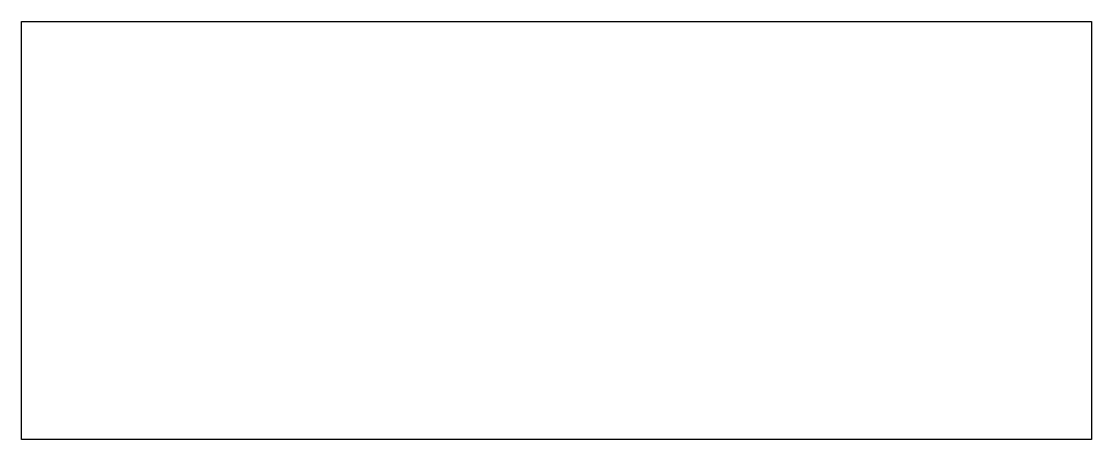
# Model space of a CAD drawing. Header units: millimetres. Extents: x 0 to 1153, y -225 to 225.
import ezdxf

# ---------------------------------------------------------------- set-up
doc = ezdxf.new("R2010")
doc.units = ezdxf.units.MM
doc.header["$LTSCALE"] = 10
doc.layers.add('MEMBERS', color=5, linetype='Continuous')

msp = doc.modelspace()

# ---------------------------------------------------------------- linework, layer by layer
at = {"layer": 'MEMBERS', "color": 3, "linetype": 'Continuous'}
for p, q in [((0, -225), (0, 225)), ((0, 225), (1153.2, 225)), ((1153.2, 225), (1153.2, -225)), ((1153.2, -225), (0, -225))]:
    msp.add_line(p, q, dxfattribs=at)

doc.saveas('drawing.dxf')
